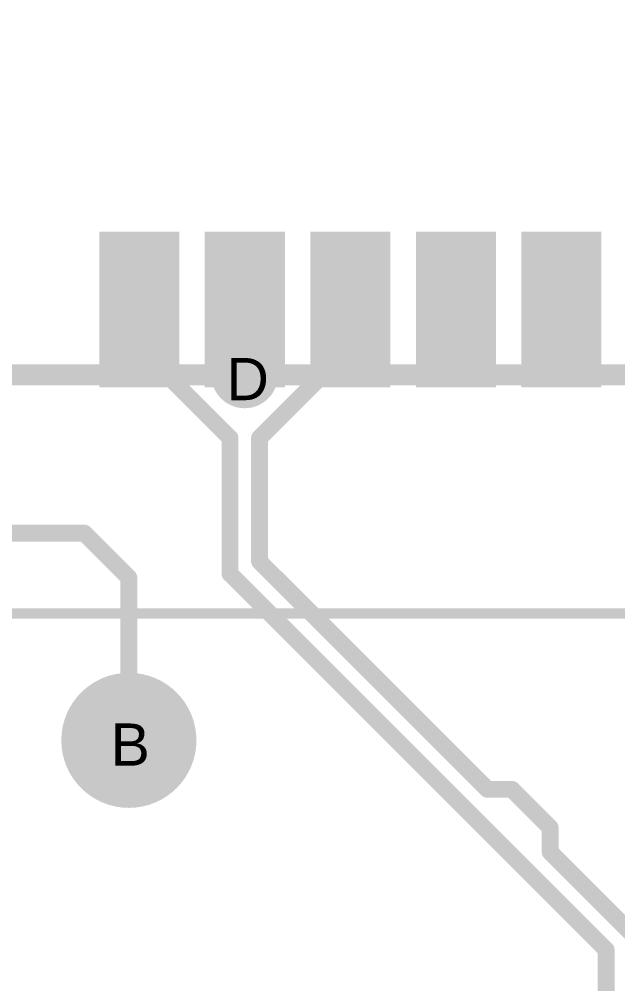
# Model space of a CAD drawing. Header units: inches. Extents: x 0 to 5032, y 0 to 5323.
# Drawn here: x 168.46 to 175.66, y 11.77 to 23.38 of the extents above; entities that cross this region are included whole.
import ezdxf

# ---------------------------------------------------------------- set-up
doc = ezdxf.new("R2010")
doc.units = ezdxf.units.IN
for name, color, linetype in [('Bottom Layer', 5, 'Continuous'), ('Bottom Solder', 6, 'Continuous'), ('Drill Drawing', 1, 'Continuous'), ('Layer 1', 16, 'Continuous'), ('Layer 2', 76, 'Continuous'), ('Multi-Layer', 9, 'Continuous'), ('Pad Holes', 156, 'Continuous'), ('Top Layer', 1, 'Continuous'), ('Top Overlay', 2, 'Continuous'), ('Top Paste', 8, 'Continuous'), ('Top Solder', 216, 'Continuous'), ('Via Holes', 16, 'Continuous')]:
    doc.layers.add(name, color=color, linetype=linetype)
doc.styles.add('Arial', font='', dxfattribs={"height": 0.2})
doc.styles.get('Arial').set_extended_font_data('Arial')

# ---------------------------------------------------------------- blocks, each defined once
blk = doc.blocks.new('H1102NLT_50')
at = {"layer": 'Top Layer'}
for points in [[(-5.1, 4.825), (-3.43, 4.825), (-3.43, 4.065), (-5.1, 4.065)], [(5.1, 4.065), (3.43, 4.065), (3.43, 4.825), (5.1, 4.825)], [(-5.1, 3.555), (-3.43, 3.555), (-3.43, 2.795), (-5.1, 2.795)], [(5.1, 2.795), (3.43, 2.795), (3.43, 3.555), (5.1, 3.555)], [(-5.1, 2.285), (-3.43, 2.285), (-3.43, 1.525), (-5.1, 1.525)], [(5.1, 1.525), (3.43, 1.525), (3.43, 2.285), (5.1, 2.285)], [(-5.1, 1.015), (-3.43, 1.015), (-3.43, 0.255), (-5.1, 0.255)], [(5.1, 0.255), (3.43, 0.255), (3.43, 1.015), (5.1, 1.015)], [(-5.1, -0.255), (-3.43, -0.255), (-3.43, -1.015), (-5.1, -1.015)], [(5.1, -1.015), (3.43, -1.015), (3.43, -0.255), (5.1, -0.255)], [(-5.1, -1.525), (-3.43, -1.525), (-3.43, -2.285), (-5.1, -2.285)], [(5.1, -2.285), (3.43, -2.285), (3.43, -1.525), (5.1, -1.525)], [(-5.1, -2.795), (-3.43, -2.795), (-3.43, -3.555), (-5.1, -3.555)], [(5.1, -3.555), (3.43, -3.555), (3.43, -2.795), (5.1, -2.795)], [(-5.1, -4.065), (-3.43, -4.065), (-3.43, -4.825), (-5.1, -4.825)], [(5.1, -4.825), (3.43, -4.825), (3.43, -4.065), (5.1, -4.065)]]:
    blk.add_hatch(color=1, dxfattribs=at).paths.add_polyline_path(points)
at = {"layer": 'Top Overlay'}
blk.add_hatch(color=2, dxfattribs=at).paths.add_polyline_path([(-3.226, 4.089), (-2.413, 4.089), (-2.413, 4.902), (-3.226, 4.902)])
at = {"layer": 'Top Paste'}
for points in [[(-5.1, 4.825), (-3.43, 4.825), (-3.43, 4.065), (-5.1, 4.065)], [(5.1, 4.065), (3.43, 4.065), (3.43, 4.825), (5.1, 4.825)], [(-5.1, 3.555), (-3.43, 3.555), (-3.43, 2.795), (-5.1, 2.795)], [(5.1, 2.795), (3.43, 2.795), (3.43, 3.555), (5.1, 3.555)], [(-5.1, 2.285), (-3.43, 2.285), (-3.43, 1.525), (-5.1, 1.525)], [(5.1, 1.525), (3.43, 1.525), (3.43, 2.285), (5.1, 2.285)], [(-5.1, 1.015), (-3.43, 1.015), (-3.43, 0.255), (-5.1, 0.255)], [(5.1, 0.255), (3.43, 0.255), (3.43, 1.015), (5.1, 1.015)], [(-5.1, -0.255), (-3.43, -0.255), (-3.43, -1.015), (-5.1, -1.015)], [(5.1, -1.015), (3.43, -1.015), (3.43, -0.255), (5.1, -0.255)], [(-5.1, -1.525), (-3.43, -1.525), (-3.43, -2.285), (-5.1, -2.285)], [(5.1, -2.285), (3.43, -2.285), (3.43, -1.525), (5.1, -1.525)], [(-5.1, -2.795), (-3.43, -2.795), (-3.43, -3.555), (-5.1, -3.555)], [(5.1, -3.555), (3.43, -3.555), (3.43, -2.795), (5.1, -2.795)], [(-5.1, -4.065), (-3.43, -4.065), (-3.43, -4.825), (-5.1, -4.825)], [(5.1, -4.825), (3.43, -4.825), (3.43, -4.065), (5.1, -4.065)]]:
    blk.add_hatch(color=8, dxfattribs=at).paths.add_polyline_path(points)
at = {"layer": 'Top Solder'}
for points in [[(-5.202, 4.927), (-3.328, 4.927), (-3.328, 3.963), (-5.202, 3.963)], [(5.202, 3.963), (3.328, 3.963), (3.328, 4.927), (5.202, 4.927)], [(-5.202, 3.657), (-3.328, 3.657), (-3.328, 2.693), (-5.202, 2.693)], [(5.202, 2.693), (3.328, 2.693), (3.328, 3.657), (5.202, 3.657)], [(-5.202, 2.387), (-3.328, 2.387), (-3.328, 1.423), (-5.202, 1.423)], [(5.202, 1.423), (3.328, 1.423), (3.328, 2.387), (5.202, 2.387)], [(-5.202, 1.117), (-3.328, 1.117), (-3.328, 0.153), (-5.202, 0.153)], [(5.202, 0.153), (3.328, 0.153), (3.328, 1.117), (5.202, 1.117)], [(-5.202, -0.153), (-3.328, -0.153), (-3.328, -1.117), (-5.202, -1.117)], [(5.202, -1.117), (3.328, -1.117), (3.328, -0.153), (5.202, -0.153)], [(-5.202, -1.423), (-3.328, -1.423), (-3.328, -2.387), (-5.202, -2.387)], [(5.202, -2.387), (3.328, -2.387), (3.328, -1.423), (5.202, -1.423)], [(-5.202, -2.693), (-3.328, -2.693), (-3.328, -3.657), (-5.202, -3.657)], [(5.202, -3.657), (3.328, -3.657), (3.328, -2.693), (5.202, -2.693)], [(-5.202, -3.963), (-3.328, -3.963), (-3.328, -4.927), (-5.202, -4.927)], [(5.202, -4.927), (3.328, -4.927), (3.328, -3.963), (5.202, -3.963)]]:
    blk.add_hatch(color=216, dxfattribs=at).paths.add_polyline_path(points)
at = {"layer": 'Top Overlay'}
for points in [[(3.555, 6.35, 0.127, 0.127, 0), (-3.555, 6.35, 0.127, 0.127, 0)], [(-5.484, 4.343, 0.254, 0.254, 0), (-5.484, 4.597, 0.254, 0.254, 0)], [(-5.357, 4.47, 0.254, 0.254, 0), (-5.484, 4.597, 0.254, 0.254, 0)], [(-5.484, 4.343, 0.254, 0.254, 0), (-5.357, 4.47, 0.254, 0.254, 0)], [(3.555, -6.35, 0.127, 0.127, 0), (-3.555, -6.35, 0.127, 0.127, 0)]]:
    blk.add_lwpolyline(points, format="xyseb", dxfattribs=at)
for points in [[(-3.587, 6.35, 0.0635, 0.0635, 1), (-3.523, 6.35, 0.0635, 0.0635, 1)], [(3.523, 6.35, 0.0635, 0.0635, 1), (3.587, 6.35, 0.0635, 0.0635, 1)], [(-5.548, 4.597, 0.127, 0.127, 1), (-5.421, 4.597, 0.127, 0.127, 1)], [(-5.548, 4.597, 0.127, 0.127, 1), (-5.421, 4.597, 0.127, 0.127, 1)], [(-5.421, 4.47, 0.127, 0.127, 1), (-5.294, 4.47, 0.127, 0.127, 1)], [(-5.421, 4.47, 0.127, 0.127, 1), (-5.294, 4.47, 0.127, 0.127, 1)], [(-5.548, 4.343, 0.127, 0.127, 1), (-5.421, 4.343, 0.127, 0.127, 1)], [(-5.548, 4.343, 0.127, 0.127, 1), (-5.421, 4.343, 0.127, 0.127, 1)], [(-3.587, -6.35, 0.0635, 0.0635, 1), (-3.523, -6.35, 0.0635, 0.0635, 1)], [(3.523, -6.35, 0.0635, 0.0635, 1), (3.587, -6.35, 0.0635, 0.0635, 1)]]:
    blk.add_lwpolyline(points, format="xyseb", close=True, dxfattribs=at)
blk = doc.blocks.new('2_406549_1_118')
at = {"layer": 'Bottom Layer'}
h = blk.add_hatch(color=5, dxfattribs=at)
edge = h.paths.add_edge_path()
edge.add_arc((-4.57, 3.3), 0.762, 0, 360)
at = {"layer": 'Bottom Solder'}
h = blk.add_hatch(color=6, dxfattribs=at)
edge = h.paths.add_edge_path()
edge.add_arc((-4.57, 3.3), 0.813, 0, 360)
at = {"layer": 'Layer 1'}
h = blk.add_hatch(color=16, dxfattribs=at)
edge = h.paths.add_edge_path()
edge.add_arc((-4.57, 3.3), 0.762, 0, 360)
at = {"layer": 'Layer 2'}
h = blk.add_hatch(color=76, dxfattribs=at)
edge = h.paths.add_edge_path()
edge.add_arc((-4.57, 3.3), 0.762, 0, 360)
at = {"layer": 'Multi-Layer'}
h = blk.add_hatch(color=9, dxfattribs=at)
edge = h.paths.add_edge_path()
edge.add_arc((-4.57, 3.3), 0.762, 0, 360)
at = {"layer": 'Pad Holes'}
h = blk.add_hatch(color=7, dxfattribs=at)
edge = h.paths.add_edge_path()
edge.add_arc((-4.57, 3.3), 0.45, 0, 360)
at = {"layer": 'Top Layer'}
h = blk.add_hatch(color=1, dxfattribs=at)
edge = h.paths.add_edge_path()
edge.add_arc((-4.57, 3.3), 0.762, 0, 360)
at = {"layer": 'Top Solder'}
h = blk.add_hatch(color=216, dxfattribs=at)
edge = h.paths.add_edge_path()
edge.add_arc((-4.57, 3.3), 0.813, 0, 360)
at = {"layer": 'Top Overlay'}
blk.add_lwpolyline([(-8.636, 4.826, 0.127, 0.127, 0), (8.636, 4.826, 0.127, 0.127, 0)], format="xyseb", dxfattribs=at)

msp = doc.modelspace()

# ---------------------------------------------------------------- hatches: boundary and pattern name
at = {"layer": 'Bottom Layer'}
h = msp.add_hatch(color=5, dxfattribs=at)
edge = h.paths.add_edge_path()
edge.add_arc((171.173, 19.102), 0.3, 0, 360)
at = {"layer": 'Bottom Solder'}
h = msp.add_hatch(color=6, dxfattribs=at)
edge = h.paths.add_edge_path()
edge.add_arc((171.173, 19.102), 0.402, 0, 360)
at = {"layer": 'Layer 1'}
h = msp.add_hatch(color=16, dxfattribs=at)
edge = h.paths.add_edge_path()
edge.add_arc((171.173, 19.102), 0.3, 0, 360)
at = {"layer": 'Layer 2'}
h = msp.add_hatch(color=76, dxfattribs=at)
edge = h.paths.add_edge_path()
edge.add_arc((171.173, 19.102), 0.3, 0, 360)
at = {"layer": 'Top Layer'}
h = msp.add_hatch(color=1, dxfattribs=at)
edge = h.paths.add_edge_path()
edge.add_arc((171.173, 19.102), 0.3, 0, 360)
at = {"layer": 'Top Solder'}
h = msp.add_hatch(color=216, dxfattribs=at)
edge = h.paths.add_edge_path()
edge.add_arc((171.173, 19.102), 0.402, 0, 360)
at = {"layer": 'Via Holes'}
h = msp.add_hatch(color=7, dxfattribs=at)
edge = h.paths.add_edge_path()
edge.add_arc((171.173, 19.102), 0.15, 0, 360)

# ---------------------------------------------------------------- linework, layer by layer
at = {"layer": 'Bottom Layer'}
for points in [[(167.512, 19.102, 0.254, 0.254, 0), (171.173, 19.102, 0.254, 0.254, 0)], [(171.173, 19.102, 0.254, 0.254, 0), (177.523, 19.102, 0.254, 0.254, 0)]]:
    msp.add_lwpolyline(points, format="xyseb", dxfattribs=at)
msp.add_lwpolyline([(171.109, 19.102, 0.127, 0.127, 1), (171.236, 19.102, 0.127, 0.127, 1)], format="xyseb", close=True, dxfattribs=at)
msp.add_lwpolyline([(171.109, 19.102, 0.127, 0.127, 1), (171.236, 19.102, 0.127, 0.127, 1)], format="xyseb", close=True, dxfattribs=at)
at = {"layer": 'Top Layer'}
for points in [[(169.905, 19.434, 0.203, 0.203, 0), (169.905, 19.889, 0.203, 0.203, 0)], [(172.445, 19.434, 0.203, 0.203, 0), (172.445, 19.889, 0.203, 0.203, 0)], [(169.905, 19.434, 0.203, 0.203, 0), (170.997, 18.342, 0.203, 0.203, 0)], [(171.352, 18.342, 0.203, 0.203, 0), (172.445, 19.434, 0.203, 0.203, 0)], [(170.997, 16.708, 0.203, 0.203, 0), (170.997, 18.342, 0.203, 0.203, 0)], [(171.352, 16.856, 0.203, 0.203, 0), (171.352, 18.342, 0.203, 0.203, 0)], [(167.72, 17.196, 0.203, 0.203, 0), (169.245, 17.196, 0.203, 0.203, 0)], [(169.245, 17.196, 0.203, 0.203, 0), (169.78, 16.661, 0.203, 0.203, 0)], [(171.352, 16.856, 0.203, 0.203, 0), (174.095, 14.113, 0.203, 0.203, 0)], [(169.78, 14.703, 0.203, 0.203, 0), (169.78, 16.661, 0.203, 0.203, 0)], [(170.997, 16.708, 0.203, 0.203, 0), (175.522, 12.183, 0.203, 0.203, 0)], [(174.095, 14.113, 0.203, 0.203, 0), (174.388, 14.113, 0.203, 0.203, 0)], [(174.388, 14.113, 0.203, 0.203, 0), (174.85, 13.652, 0.203, 0.203, 0)], [(174.85, 13.358, 0.203, 0.203, 0), (174.85, 13.652, 0.203, 0.203, 0)], [(174.85, 13.358, 0.203, 0.203, 0), (175.878, 12.33, 0.203, 0.203, 0)], [(175.522, 11.15, 0.203, 0.203, 0), (175.522, 12.183, 0.203, 0.203, 0)]]:
    msp.add_lwpolyline(points, format="xyseb", dxfattribs=at)
for points in [[(169.854, 19.889, 0.102, 0.102, 1), (169.955, 19.889, 0.102, 0.102, 1)], [(172.394, 19.889, 0.102, 0.102, 1), (172.495, 19.889, 0.102, 0.102, 1)], [(169.854, 19.434, 0.102, 0.102, 1), (169.955, 19.434, 0.102, 0.102, 1)], [(169.854, 19.434, 0.102, 0.102, 1), (169.955, 19.434, 0.102, 0.102, 1)], [(172.394, 19.434, 0.102, 0.102, 1), (172.495, 19.434, 0.102, 0.102, 1)], [(172.394, 19.434, 0.102, 0.102, 1), (172.495, 19.434, 0.102, 0.102, 1)], [(170.946, 18.342, 0.102, 0.102, 1), (171.048, 18.342, 0.102, 0.102, 1)], [(170.946, 18.342, 0.102, 0.102, 1), (171.048, 18.342, 0.102, 0.102, 1)], [(171.302, 18.342, 0.102, 0.102, 1), (171.403, 18.342, 0.102, 0.102, 1)], [(171.302, 18.342, 0.102, 0.102, 1), (171.403, 18.342, 0.102, 0.102, 1)], [(169.194, 17.196, 0.102, 0.102, 1), (169.296, 17.196, 0.102, 0.102, 1)], [(169.194, 17.196, 0.102, 0.102, 1), (169.296, 17.196, 0.102, 0.102, 1)], [(171.302, 16.856, 0.102, 0.102, 1), (171.403, 16.856, 0.102, 0.102, 1)], [(171.302, 16.856, 0.102, 0.102, 1), (171.403, 16.856, 0.102, 0.102, 1)], [(169.729, 16.661, 0.102, 0.102, 1), (169.83, 16.661, 0.102, 0.102, 1)], [(169.729, 16.661, 0.102, 0.102, 1), (169.83, 16.661, 0.102, 0.102, 1)], [(170.946, 16.708, 0.102, 0.102, 1), (171.048, 16.708, 0.102, 0.102, 1)], [(170.946, 16.708, 0.102, 0.102, 1), (171.048, 16.708, 0.102, 0.102, 1)], [(169.729, 14.703, 0.102, 0.102, 1), (169.83, 14.703, 0.102, 0.102, 1)], [(174.044, 14.113, 0.102, 0.102, 1), (174.145, 14.113, 0.102, 0.102, 1)], [(174.044, 14.113, 0.102, 0.102, 1), (174.145, 14.113, 0.102, 0.102, 1)], [(174.337, 14.113, 0.102, 0.102, 1), (174.439, 14.113, 0.102, 0.102, 1)], [(174.337, 14.113, 0.102, 0.102, 1), (174.439, 14.113, 0.102, 0.102, 1)], [(174.799, 13.652, 0.102, 0.102, 1), (174.9, 13.652, 0.102, 0.102, 1)], [(174.799, 13.652, 0.102, 0.102, 1), (174.9, 13.652, 0.102, 0.102, 1)], [(174.799, 13.358, 0.102, 0.102, 1), (174.9, 13.358, 0.102, 0.102, 1)], [(174.799, 13.358, 0.102, 0.102, 1), (174.9, 13.358, 0.102, 0.102, 1)], [(175.471, 12.183, 0.102, 0.102, 1), (175.573, 12.183, 0.102, 0.102, 1)], [(175.471, 12.183, 0.102, 0.102, 1), (175.573, 12.183, 0.102, 0.102, 1)]]:
    msp.add_lwpolyline(points, format="xyseb", close=True, dxfattribs=at)

# ---------------------------------------------------------------- block references
at = {"rotation": 270}
msp.add_blockref('H1102NLT_50', (174.35, 24.154), dxfattribs=at)
msp.add_blockref('2_406549_1_118', (174.35, 11.403))

# ---------------------------------------------------------------- texts
at = {"layer": 'Drill Drawing', "style": 'Arial'}
for s, p in [('D', (170.953, 18.797)), ('B', (169.56, 14.398))]:
    msp.add_text(s, height=0.508, dxfattribs=at).set_placement(p)

doc.saveas('drawing.dxf')
